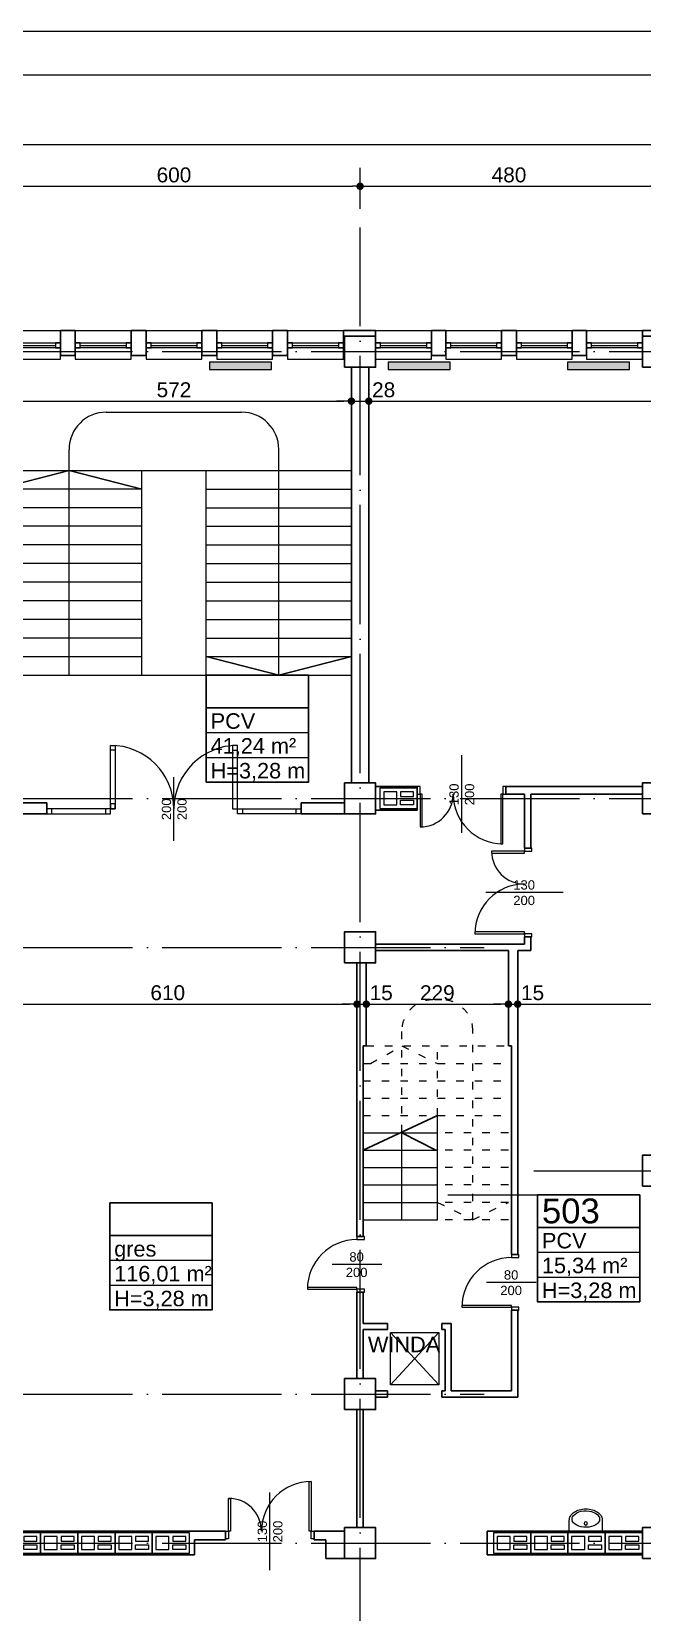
# Model space of a CAD drawing. Header units: millimetres. Extents: x 54 to 8480, y -22812 to 17434.
# Drawn here: x 4103 to 5088, y 10327 to 12874 of the extents above; entities that cross this region are included whole.
import ezdxf

# ---------------------------------------------------------------- set-up
doc = ezdxf.new("R2010")
doc.units = ezdxf.units.MM
doc.linetypes.add('ACAD_ISO03W100', pattern=[30, 12, -18])
doc.linetypes.add('ACAD_ISO04W100', pattern=[30, 24, -3, 0, -3])
for name, color, linetype, lineweight in [('000_armatura', 7, 'Continuous', 0), ('osie', 132, 'ACAD_ISO04W100', 0), ('PLATFORMA', 7, 'Continuous', 0), ('STOLARKA', 97, 'Continuous', 0), ('tabelki', 151, 'Continuous', 0), ('wymiary', 150, 'Continuous', 0)]:
    doc.layers.add(name, color=color, linetype=linetype, lineweight=lineweight)
doc.layers.add('grzejniki', color=104, linetype='Continuous')
doc.layers.add('TABELKI PO UWAGACH', color=5, linetype='Continuous')
doc.styles.get("Standard").update_dxf_attribs({"font": 'arial.ttf'})
doc.dimstyles.new('ISO-25', dxfattribs={"dimtxt": 24, "dimasz": 12, "dimexe": 30, "dimexo": 30, "dimgap": 6, "dimtad": 1, "dimdec": 0, "dimtxsty": 'Standard', "dimblk": 'DOT', "dimcen": 2.5, "dimadec": 0, "dimazin": 0, "dimtfac": 1, "dimtdec": 0, "dimtmove": 0, "dimatfit": 3, "dimldrblk": 'DOT', "dimfxl": 1, "dimarcsym": 0})

# ---------------------------------------------------------------- blocks, each defined once
blk = doc.blocks.new('A$C13771EA7')
at = {"color": 132, "linetype": 'ACAD_ISO04W100', "lineweight": 0, "ltscale": 8}
for p, q in [((3031, -2874), (3031, 166)), ((-169, -34), (4311, -34)), ((-169, -754), (4311, -754)), ((-169, -994), (3231, -994)), ((3311, -1354), (4311, -1354)), ((-169, -1714), (3231, -1714)), ((-169, -1954), (4311, -1954))]:
    blk.add_line(p, q, dxfattribs=at)
blk = doc.blocks.new('A$C7B3675B4')
at = {"lineweight": 30}
for p, q in [((-589, 0), (-589, 670)), ((-561, 0), (-561, 670)), ((11, 670), (11, 0)), ((39, 670), (39, 0)), ((-444, 503.5), (-561, 473.5)), ((-444, 503.5), (-327, 473.5)), ((-106, 173.5), (-223, 203.5)), ((-106, 173.5), (11, 203.5)), ((-480, -32), (-550, -32)), ((-550, -50), (-480, -50)), ((-480, -50), (-480, -32)), ((-70, -50), (-70, -32)), ((-70, -32), (0, -32)), ((0, -50), (-70, -50))]:
    blk.add_line(p, q, dxfattribs=at)
at = {"lineweight": 0}
for p, q in [((-384, 597.5), (-166, 597.5)), ((-444, 173.5), (-444, 537.5)), ((-106, 173.5), (-106, 537.5)), ((-561, 503.5), (11, 503.5)), ((-327, 173.5), (-327, 502.9)), ((-223, 173.5), (-223, 502.9)), ((-327, 473.5), (-561, 473.5)), ((-223, 473.5), (11, 473.5)), ((-327, 443.5), (-561, 443.5)), ((-223, 443.5), (11, 443.5)), ((-327, 413.5), (-561, 413.5)), ((-223, 413.5), (11, 413.5)), ((-327, 383.5), (-561, 383.5)), ((-223, 383.5), (11, 383.5)), ((-327, 353.5), (-561, 353.5)), ((-223, 353.5), (11, 353.5)), ((-327, 323.5), (-561, 323.5)), ((-223, 323.5), (11, 323.5)), ((-327, 293.5), (-561, 293.5)), ((-223, 293.5), (11, 293.5)), ((-327, 263.5), (-561, 263.5)), ((-223, 263.5), (11, 263.5)), ((-327, 233.5), (-561, 233.5)), ((-223, 233.5), (11, 233.5)), ((-561, 203.5), (-327, 203.5)), ((-223, 203.5), (11, 203.5)), ((-561, 173.5), (11, 173.5))]:
    blk.add_line(p, q, dxfattribs=at)
for centre, start, end in [((-384, 537.5), 90, 180), ((-166, 537.5), 0, 90)]:
    blk.add_arc(centre, 60, start, end, dxfattribs=at)
blk = doc.blocks.new('A$C4DC22848')
at = {"layer": 'STOLARKA', "lineweight": 0}
for p, q in [((0, 0), (90, 0)), ((8, -24), (82, -24)), ((0, -40), (0, -46)), ((0, -46), (90, -46)), ((90, -46), (90, -40))]:
    blk.add_line(p, q, dxfattribs=at)
for points in [[(0, -20), (90, -20), (90, -28), (0, -28)], [(0, -28), (8, -28), (8, -20), (0, -20)], [(82, -28), (90, -28), (90, -20), (82, -20)]]:
    blk.add_lwpolyline(points, close=True, dxfattribs=at)
blk = doc.blocks.new('A$C540E3C36')
at = {"layer": 'STOLARKA', "lineweight": 0}
blk.add_line((275, -93.2), (275, 9.2), dxfattribs=at)
for points in [[(172.5, -42), (172.5, 60.5), (180.5, 60.5), (180.5, -42)], [(377.5, -42), (377.5, 60.5), (369.5, 60.5), (369.5, -42)], [(70, -50), (172.5, -50), (172.5, -42), (70, -42)], [(164.5, -50), (172.5, -50), (172.5, -42), (164.5, -42)], [(172.5, -42), (180.5, -42), (180.5, -34), (172.5, -34)], [(480, -50), (377.5, -50), (377.5, -42), (480, -42)], [(385.5, -50), (377.5, -50), (377.5, -42), (385.5, -42)]]:
    blk.add_lwpolyline(points, close=True, dxfattribs=at)
at = {"layer": 'STOLARKA', "color": 7, "lineweight": 0}
for points in [[(172.5, 60.5), (180.5, 60.5), (180.5, 52.5), (172.5, 52.5)], [(377.5, 60.5), (369.5, 60.5), (369.5, 52.5), (377.5, 52.5)], [(70, -50), (78, -50), (78, -42), (70, -42)], [(480, -50), (472, -50), (472, -42), (480, -42)]]:
    blk.add_lwpolyline(points, close=True, dxfattribs=at)
at = {"layer": 'STOLARKA', "lineweight": 0}
for centre, start, end in [((172.5, -42), 0, 90), ((377.5, -42), 90, 180)]:
    blk.add_arc(centre, 102.5, start, end, dxfattribs=at)
at = {"layer": 'STOLARKA', "lineweight": 0, "insert": (255.4, -79.7), "char_height": 15, "width": 74.399, "attachment_point": 1, "rotation": 90}
blk.add_mtext('\\pxqc;200\\P200', dxfattribs=at)
blk = doc.blocks.new('A$C1D836454')
at = {"color": 82, "lineweight": 0}
for points in [[(0, -16.5), (60, -16.5), (60, 16.5), (0, 16.5)], [(6, -10.5), (27, -10.5), (27, 10.5), (6, 10.5)], [(33, 3), (54, 3), (54, 10.5), (33, 10.5)], [(33, -3), (54, -3), (54, -10.5), (33, -10.5)]]:
    blk.add_lwpolyline(points, close=True, dxfattribs=at)
blk = doc.blocks.new('_Dot')
at = {"color": 0, "linetype": 'ByBlock', "lineweight": -2}
blk.add_line((-0.5, 0), (-1, 0), dxfattribs=at)
at = {"color": 0, "linetype": 'ByBlock', "lineweight": 0, "const_width": 0.5}
blk.add_lwpolyline([(-0.25, 0, 1), (0.25, 0, 1)], format="xyb", close=True, dxfattribs=at)
blk = doc.blocks.new('*D66')
at = {"layer": 'Defpoints', "color": 0, "linetype": 'Continuous', "lineweight": 0}
for p in [(4632.6, 12625.2), (4032.6, 12558.7), (4632.6, 12558.7)]:
    blk.add_point(p, dxfattribs=at)
at = {"layer": 'wymiary', "color": 0, "linetype": 'Continuous', "lineweight": -2}
for p, q in [((4032.6, 12588.7), (4032.6, 12655.2)), ((4632.6, 12588.7), (4632.6, 12655.2)), ((4044.6, 12625.2), (4620.6, 12625.2))]:
    blk.add_line(p, q, dxfattribs=at)
at = {"layer": 'wymiary', "color": 0, "linetype": 'Continuous', "lineweight": -2, "xscale": 12, "yscale": 12, "zscale": 12, "rotation": 180}
blk.add_blockref('_Dot', (4032.6, 12625.2), dxfattribs=at)
at = {"layer": 'wymiary', "color": 0, "linetype": 'Continuous', "lineweight": -2, "xscale": 12, "yscale": 12, "zscale": 12}
blk.add_blockref('_Dot', (4632.6, 12625.2), dxfattribs=at)
at = {"layer": 'wymiary', "color": 0, "linetype": 'Continuous', "lineweight": 0, "insert": (4332.6, 12643.4), "char_height": 24, "attachment_point": 5}
blk.add_mtext('600', dxfattribs=at)
blk = doc.blocks.new('*D67')
at = {"layer": 'Defpoints', "color": 0, "linetype": 'Continuous', "lineweight": 0}
for p in [(5112.6, 12625.2), (4632.6, 12558.7), (5112.6, 12558.7)]:
    blk.add_point(p, dxfattribs=at)
at = {"layer": 'wymiary', "color": 0, "linetype": 'Continuous', "lineweight": -2}
for p, q in [((4632.6, 12588.7), (4632.6, 12655.2)), ((5112.6, 12588.7), (5112.6, 12655.2)), ((4644.6, 12625.2), (5100.6, 12625.2))]:
    blk.add_line(p, q, dxfattribs=at)
at = {"layer": 'wymiary', "color": 0, "linetype": 'Continuous', "lineweight": -2, "xscale": 12, "yscale": 12, "zscale": 12, "rotation": 180}
blk.add_blockref('_Dot', (4632.6, 12625.2), dxfattribs=at)
at = {"layer": 'wymiary', "color": 0, "linetype": 'Continuous', "lineweight": -2, "xscale": 12, "yscale": 12, "zscale": 12}
blk.add_blockref('_Dot', (5112.6, 12625.2), dxfattribs=at)
at = {"layer": 'wymiary', "color": 0, "linetype": 'Continuous', "lineweight": 0, "insert": (4872.6, 12643.4), "char_height": 24, "attachment_point": 5}
blk.add_mtext('480', dxfattribs=at)
blk = doc.blocks.new('*D60')
at = {"layer": 'Defpoints', "color": 0, "linetype": 'Continuous', "lineweight": 0}
for p in [(5743.6, 12692.8), (1601.6, 12392.7), (5743.6, 12392.7)]:
    blk.add_point(p, dxfattribs=at)
at = {"layer": 'wymiary', "color": 0, "linetype": 'Continuous', "lineweight": -2}
for p, q in [((1601.6, 12422.7), (1601.6, 12722.8)), ((5743.6, 12422.7), (5743.6, 12722.8)), ((1613.6, 12692.8), (5731.6, 12692.8))]:
    blk.add_line(p, q, dxfattribs=at)
at = {"layer": 'wymiary', "color": 0, "linetype": 'Continuous', "lineweight": -2, "xscale": 12, "yscale": 12, "zscale": 12, "rotation": 180}
blk.add_blockref('_Dot', (1601.6, 12692.8), dxfattribs=at)
at = {"layer": 'wymiary', "color": 0, "linetype": 'Continuous', "lineweight": -2, "xscale": 12, "yscale": 12, "zscale": 12}
blk.add_blockref('_Dot', (5743.6, 12692.8), dxfattribs=at)
at = {"layer": 'wymiary', "color": 0, "linetype": 'Continuous', "lineweight": 0, "insert": (3672.6, 12710.9), "char_height": 24, "attachment_point": 5}
blk.add_mtext('4142', dxfattribs=at)
blk = doc.blocks.new('*D409')
at = {"layer": 'Defpoints', "color": 0, "linetype": 'Continuous', "lineweight": 0}
for p in [(4046.6, 12278.9), (4618.6, 12278.9), (4618.6, 12278.9)]:
    blk.add_point(p, dxfattribs=at)
at = {"layer": 'wymiary', "color": 0, "linetype": 'Continuous', "lineweight": -2}
blk.add_line((4058.6, 12278.9), (4606.6, 12278.9), dxfattribs=at)
at = {"layer": 'wymiary', "color": 0, "linetype": 'Continuous', "lineweight": -2, "xscale": 12, "yscale": 12, "zscale": 12, "rotation": 180}
blk.add_blockref('_Dot', (4046.6, 12278.9), dxfattribs=at)
at = {"layer": 'wymiary', "color": 0, "linetype": 'Continuous', "lineweight": -2, "xscale": 12, "yscale": 12, "zscale": 12}
blk.add_blockref('_Dot', (4618.6, 12278.9), dxfattribs=at)
at = {"layer": 'wymiary', "color": 0, "linetype": 'Continuous', "lineweight": 0, "insert": (4332.6, 12297.1), "char_height": 24, "attachment_point": 5}
blk.add_mtext('572', dxfattribs=at)
blk = doc.blocks.new('*D410')
at = {"layer": 'Defpoints', "color": 0, "linetype": 'Continuous', "lineweight": 0}
for p in [(4618.6, 12278.9), (4646.6, 12278.9), (4646.6, 12278.9)]:
    blk.add_point(p, dxfattribs=at)
at = {"layer": 'wymiary', "color": 0, "linetype": 'Continuous', "lineweight": -2}
for p, q in [((4606.6, 12278.9), (4594.6, 12278.9)), ((4618.6, 12278.9), (4646.6, 12278.9)), ((4658.6, 12278.9), (4670.6, 12278.9))]:
    blk.add_line(p, q, dxfattribs=at)
at = {"layer": 'wymiary', "color": 0, "linetype": 'Continuous', "lineweight": -2, "xscale": 12, "yscale": 12, "zscale": 12}
blk.add_blockref('_Dot', (4618.6, 12278.9), dxfattribs=at)
at = {"layer": 'wymiary', "color": 0, "linetype": 'Continuous', "lineweight": -2, "xscale": 12, "yscale": 12, "zscale": 12, "rotation": 180}
blk.add_blockref('_Dot', (4646.6, 12278.9), dxfattribs=at)
at = {"layer": 'wymiary', "color": 0, "linetype": 'Continuous', "lineweight": 0, "insert": (4670.6, 12297.1), "char_height": 24, "attachment_point": 5}
blk.add_mtext('28', dxfattribs=at)
blk = doc.blocks.new('*D411')
at = {"layer": 'Defpoints', "color": 0, "linetype": 'Continuous', "lineweight": 0}
for p in [(4646.6, 12278.9), (5703.6, 12278.9), (5703.6, 12278.9)]:
    blk.add_point(p, dxfattribs=at)
at = {"layer": 'wymiary', "color": 0, "linetype": 'Continuous', "lineweight": -2}
blk.add_line((4658.6, 12278.9), (5691.6, 12278.9), dxfattribs=at)
at = {"layer": 'wymiary', "color": 0, "linetype": 'Continuous', "lineweight": -2, "xscale": 12, "yscale": 12, "zscale": 12, "rotation": 180}
blk.add_blockref('_Dot', (4646.6, 12278.9), dxfattribs=at)
at = {"layer": 'wymiary', "color": 0, "linetype": 'Continuous', "lineweight": -2, "xscale": 12, "yscale": 12, "zscale": 12}
blk.add_blockref('_Dot', (5703.6, 12278.9), dxfattribs=at)
at = {"layer": 'wymiary', "color": 0, "linetype": 'Continuous', "lineweight": 0, "insert": (5175.1, 12297.1), "char_height": 24, "attachment_point": 5}
blk.add_mtext('1057', dxfattribs=at)
blk = doc.blocks.new('*D561')
at = {"layer": 'Defpoints', "color": 0, "linetype": 'Continuous', "lineweight": 0}
for p in [(4017.6, 11307.1), (4627.6, 11307.1), (4627.6, 11307.1)]:
    blk.add_point(p, dxfattribs=at)
at = {"layer": 'wymiary', "color": 0, "linetype": 'Continuous', "lineweight": -2}
blk.add_line((4029.6, 11307.1), (4615.6, 11307.1), dxfattribs=at)
at = {"layer": 'wymiary', "color": 0, "linetype": 'Continuous', "lineweight": -2, "xscale": 12, "yscale": 12, "zscale": 12, "rotation": 180}
blk.add_blockref('_Dot', (4017.6, 11307.1), dxfattribs=at)
at = {"layer": 'wymiary', "color": 0, "linetype": 'Continuous', "lineweight": -2, "xscale": 12, "yscale": 12, "zscale": 12}
blk.add_blockref('_Dot', (4627.6, 11307.1), dxfattribs=at)
at = {"layer": 'wymiary', "color": 0, "linetype": 'Continuous', "lineweight": 0, "insert": (4322.6, 11325.4), "char_height": 24, "attachment_point": 5}
blk.add_mtext('610', dxfattribs=at)
blk = doc.blocks.new('*D562')
at = {"layer": 'Defpoints', "color": 0, "linetype": 'Continuous', "lineweight": 0}
for p in [(4627.6, 11307.1), (4642.6, 11307.1), (4642.6, 11307.1)]:
    blk.add_point(p, dxfattribs=at)
at = {"layer": 'wymiary', "color": 0, "linetype": 'Continuous', "lineweight": -2}
for p, q in [((4615.6, 11307.1), (4603.6, 11307.1)), ((4627.6, 11307.1), (4642.6, 11307.1)), ((4654.6, 11307.1), (4666.6, 11307.1))]:
    blk.add_line(p, q, dxfattribs=at)
at = {"layer": 'wymiary', "color": 0, "linetype": 'Continuous', "lineweight": -2, "xscale": 12, "yscale": 12, "zscale": 12}
blk.add_blockref('_Dot', (4627.6, 11307.1), dxfattribs=at)
at = {"layer": 'wymiary', "color": 0, "linetype": 'Continuous', "lineweight": -2, "xscale": 12, "yscale": 12, "zscale": 12, "rotation": 180}
blk.add_blockref('_Dot', (4642.6, 11307.1), dxfattribs=at)
at = {"layer": 'wymiary', "color": 0, "linetype": 'Continuous', "lineweight": 0, "insert": (4666.6, 11325.4), "char_height": 24, "attachment_point": 5}
blk.add_mtext('15', dxfattribs=at)
blk = doc.blocks.new('*D563')
at = {"layer": 'Defpoints', "color": 0, "linetype": 'Continuous', "lineweight": 0}
for p in [(4642.6, 11307.1), (4871.6, 11307.1), (4871.6, 11307.1)]:
    blk.add_point(p, dxfattribs=at)
at = {"layer": 'wymiary', "color": 0, "linetype": 'Continuous', "lineweight": -2}
blk.add_line((4654.6, 11307.1), (4859.6, 11307.1), dxfattribs=at)
at = {"layer": 'wymiary', "color": 0, "linetype": 'Continuous', "lineweight": -2, "xscale": 12, "yscale": 12, "zscale": 12, "rotation": 180}
blk.add_blockref('_Dot', (4642.6, 11307.1), dxfattribs=at)
at = {"layer": 'wymiary', "color": 0, "linetype": 'Continuous', "lineweight": -2, "xscale": 12, "yscale": 12, "zscale": 12}
blk.add_blockref('_Dot', (4871.6, 11307.1), dxfattribs=at)
at = {"layer": 'wymiary', "color": 0, "linetype": 'Continuous', "lineweight": 0, "insert": (4757.1, 11325.4), "char_height": 24, "attachment_point": 5}
blk.add_mtext('229', dxfattribs=at)
blk = doc.blocks.new('*D564')
at = {"layer": 'Defpoints', "color": 0, "linetype": 'Continuous', "lineweight": 0}
for p in [(4871.6, 11307.1), (4886.6, 11307.1), (4886.6, 11307.1)]:
    blk.add_point(p, dxfattribs=at)
at = {"layer": 'wymiary', "color": 0, "linetype": 'Continuous', "lineweight": -2}
for p, q in [((4859.6, 11307.1), (4847.6, 11307.1)), ((4871.6, 11307.1), (4886.6, 11307.1)), ((4898.6, 11307.1), (4910.6, 11307.1))]:
    blk.add_line(p, q, dxfattribs=at)
at = {"layer": 'wymiary', "color": 0, "linetype": 'Continuous', "lineweight": -2, "xscale": 12, "yscale": 12, "zscale": 12}
blk.add_blockref('_Dot', (4871.6, 11307.1), dxfattribs=at)
at = {"layer": 'wymiary', "color": 0, "linetype": 'Continuous', "lineweight": -2, "xscale": 12, "yscale": 12, "zscale": 12, "rotation": 180}
blk.add_blockref('_Dot', (4886.6, 11307.1), dxfattribs=at)
at = {"layer": 'wymiary', "color": 0, "linetype": 'Continuous', "lineweight": 0, "insert": (4910.6, 11325.4), "char_height": 24, "attachment_point": 5}
blk.add_mtext('15', dxfattribs=at)
blk = doc.blocks.new('*D565')
at = {"layer": 'Defpoints', "color": 0, "linetype": 'Continuous', "lineweight": 0}
for p in [(4886.6, 11307.1), (5817.6, 11307.1), (5817.6, 11281.7)]:
    blk.add_point(p, dxfattribs=at)
at = {"layer": 'wymiary', "color": 0, "linetype": 'Continuous', "lineweight": -2}
for p, q in [((5817.6, 11311.7), (5817.6, 11337.1)), ((4898.6, 11307.1), (5805.6, 11307.1))]:
    blk.add_line(p, q, dxfattribs=at)
at = {"layer": 'wymiary', "color": 0, "linetype": 'Continuous', "lineweight": -2, "xscale": 12, "yscale": 12, "zscale": 12, "rotation": 180}
blk.add_blockref('_Dot', (4886.6, 11307.1), dxfattribs=at)
at = {"layer": 'wymiary', "color": 0, "linetype": 'Continuous', "lineweight": -2, "xscale": 12, "yscale": 12, "zscale": 12}
blk.add_blockref('_Dot', (5817.6, 11307.1), dxfattribs=at)
at = {"layer": 'wymiary', "color": 0, "linetype": 'Continuous', "lineweight": 0, "insert": (5352.1, 11325.4), "char_height": 24, "attachment_point": 5}
blk.add_mtext('931', dxfattribs=at)
blk = doc.blocks.new('A$C508466D2')
at = {"layer": 'grzejniki', "linetype": 'Continuous', "lineweight": 0}
blk.add_hatch(color=256, dxfattribs=at).paths.add_polyline_path([(-50, -12), (50, -12), (50, 0), (-50, 0)])
blk.add_lwpolyline([(-50, -12), (50, -12), (50, 0), (-50, 0)], close=True, dxfattribs=at)
blk = doc.blocks.new('A$C4F134952')
for p, q in [((0, 26.6), (-18, 26.6)), ((0, -26.6), (0, 26.6)), ((-18, -26.6), (0, -26.6))]:
    blk.add_line(p, q)
blk.add_lwpolyline([(-18, 26.6, 0.138474), (-24.4, 24.8, 0.107069), (-30.7, 18.8, 0.080452), (-34.5, 10.6, 0.068264), (-35.9, 0, 0.068264), (-34.5, -10.6, 0.080452), (-30.7, -18.8, 0.107069), (-24.4, -24.8, 0.138474), (-18, -26.6, 0.138474)], format="xyb")
at = {"flags": 128}
blk.add_lwpolyline([(-19.5, -22.2), (-17, -21.8), (-14.6, -20.6), (-12.4, -18.6), (-10.4, -16), (-8.8, -12.9), (-7.5, -9.2), (-6.7, -5.2), (-6.3, -1), (-6.4, 3.2), (-7, 7.3), (-8.1, 11.1), (-9.5, 14.5), (-11.4, 17.4), (-13.5, 19.7), (-15.8, 21.3), (-18.3, 22.1), (-20.8, 22.1), (-23.3, 21.3), (-25.6, 19.7), (-27.7, 17.4), (-29.6, 14.5), (-31, 11.1), (-32.1, 7.3), (-32.7, 3.2), (-32.8, -1), (-32.4, -5.2), (-31.6, -9.2), (-30.3, -12.9), (-28.7, -16), (-26.7, -18.6), (-24.5, -20.6), (-22.1, -21.8)], close=True, dxfattribs=at)
blk.add_circle((-12.6, 0), 2.66)

msp = doc.modelspace()

# ---------------------------------------------------------------- linework, layer by layer
at = {"lineweight": 30}
for p, q in [((4149.6, 12352.7), (4149.6, 12392.7)), ((4149.6, 12392.7), (4173.6, 12392.7)), ((4173.6, 12352.7), (4173.6, 12392.7)), ((4263.6, 12392.7), (4287.6, 12392.7)), ((4263.6, 12352.7), (4263.6, 12392.7)), ((4287.6, 12352.7), (4287.6, 12392.7)), ((4377.6, 12392.7), (4401.6, 12392.7)), ((4377.6, 12352.7), (4377.6, 12392.7)), ((4401.6, 12352.7), (4401.6, 12392.7)), ((4491.6, 12392.7), (4515.6, 12392.7)), ((4491.6, 12352.7), (4491.6, 12392.7)), ((4515.6, 12352.7), (4515.6, 12392.7)), ((4605.6, 12352.7), (4605.6, 12392.7)), ((4657.6, 12392.7), (4605.6, 12392.7)), ((4657.6, 12352.7), (4657.6, 12392.7)), ((4747.6, 12352.7), (4747.6, 12392.7)), ((4747.6, 12392.7), (4770.6, 12392.7)), ((4770.6, 12352.7), (4770.6, 12392.7)), ((4860.6, 12392.7), (4884.6, 12392.7)), ((4860.6, 12352.7), (4860.6, 12392.7)), ((4884.6, 12352.7), (4884.6, 12392.7)), ((4974.6, 12392.7), (4997.6, 12392.7)), ((4974.6, 12352.7), (4974.6, 12392.7)), ((4997.6, 12352.7), (4997.6, 12392.7)), ((5087.6, 12352.7), (5087.6, 12392.7)), ((5087.6, 12392.7), (5139.6, 12392.7)), ((4149.6, 12352.7), (4173.6, 12352.7)), ((4263.6, 12352.7), (4287.6, 12352.7)), ((4377.6, 12352.7), (4401.6, 12352.7)), ((4491.6, 12352.7), (4515.6, 12352.7)), ((4605.6, 12352.7), (4607.6, 12352.7)), ((4747.6, 12352.7), (4770.6, 12352.7)), ((4860.6, 12352.7), (4884.6, 12352.7)), ((4974.6, 12352.7), (4997.6, 12352.7)), ((4724.6, 11657.7), (4657.6, 11657.7)), ((4724.6, 11619.7), (4724.6, 11657.7)), ((5087.6, 11657.7), (4867.6, 11657.7)), ((4867.6, 11645.7), (4867.6, 11657.7)), ((4897.6, 11645.7), (4867.6, 11645.7)), ((4897.6, 11558.7), (4897.6, 11645.7)), ((5087.6, 11645.7), (4907.6, 11645.7)), ((4907.6, 11558.7), (4907.6, 11645.7)), ((4724.6, 11619.7), (4657.6, 11619.7)), ((4897.6, 11558.7), (4907.6, 11558.7)), ((4897.6, 11403.7), (4897.6, 11415.7)), ((4897.6, 11415.7), (4907.6, 11415.7)), ((4907.6, 11393.7), (4907.6, 11415.7)), ((4657.6, 11403.7), (4897.6, 11403.7)), ((4657.6, 11393.7), (4871.6, 11393.7)), ((4871.6, 11393.7), (4871.6, 11239.7)), ((4886.6, 11393.7), (4886.6, 10903.7)), ((4886.6, 11393.7), (4907.6, 11393.7)), ((4627.6, 11373.7), (4627.6, 10932.7)), ((4642.6, 11373.7), (4642.6, 11239.7)), ((4637.6, 11239.7), (4637.6, 10932.7)), ((4642.6, 11239.7), (4637.6, 11239.7)), ((4871.6, 11239.7), (4876.6, 11239.7)), ((4876.6, 11239.7), (4876.6, 10903.7)), ((4637.6, 11071.7), (4757.1, 11127.7)), ((4699.8, 11099.7), (4754.6, 11071.7)), ((4627.6, 10932.7), (4637.6, 10932.7)), ((4876.6, 10903.7), (4886.6, 10903.7)), ((4627.6, 10842.7), (4637.6, 10842.7)), ((4627.6, 10842.7), (4627.6, 10703.7)), ((4637.6, 10842.7), (4637.6, 10792.7)), ((4876.6, 10813.7), (4876.6, 10683.7)), ((4876.6, 10813.7), (4886.6, 10813.7)), ((4886.6, 10813.7), (4886.6, 10673.7)), ((4637.6, 10792.7), (4676.6, 10792.7)), ((4637.6, 10782.7), (4676.6, 10782.7)), ((4637.6, 10782.7), (4637.6, 10703.7)), ((4676.6, 10792.7), (4676.6, 10782.7)), ((4764.6, 10792.7), (4764.6, 10782.7)), ((4764.6, 10792.7), (4779.6, 10792.7)), ((4764.6, 10782.7), (4769.6, 10782.7)), ((4769.6, 10782.7), (4769.6, 10683.7)), ((4779.6, 10792.7), (4779.6, 10683.7)), ((4657.6, 10683.7), (4676.6, 10683.7)), ((4676.6, 10683.7), (4676.6, 10673.7)), ((4764.6, 10683.7), (4764.6, 10673.7)), ((4764.6, 10683.7), (4769.6, 10683.7)), ((4779.6, 10683.7), (4876.6, 10683.7)), ((4627.6, 10463.7), (4627.6, 10653.7)), ((4637.6, 10463.7), (4637.6, 10653.7)), ((4657.6, 10673.7), (4676.6, 10673.7)), ((4764.6, 10673.7), (4886.6, 10673.7)), ((4057.6, 10457.7), (4415.6, 10457.7)), ((4415.6, 10443.7), (4415.6, 10457.7)), ((4558.6, 10443.7), (4558.6, 10457.7)), ((4558.6, 10457.7), (4607.6, 10457.7)), ((4837.6, 10457.7), (4837.6, 10419.7)), ((5087.6, 10457.7), (4837.6, 10457.7)), ((4057.6, 10419.7), (4365.6, 10419.7)), ((4365.6, 10419.7), (4365.6, 10443.7)), ((4365.6, 10443.7), (4415.6, 10443.7)), ((4558.6, 10443.7), (4577.6, 10443.7)), ((4577.6, 10413.7), (4577.6, 10443.7)), ((5087.6, 10419.7), (4837.6, 10419.7)), ((4607.6, 10413.7), (4577.6, 10413.7))]:
    msp.add_line(p, q, dxfattribs=at)
at = {"linetype": 'ACAD_ISO03W100', "lineweight": 0}
for p, q in [((4764.3, 11314.2), (4749.8, 11314.2)), ((4699.8, 11100.9), (4699.8, 11264.2)), ((4814.3, 10959.7), (4814.3, 11264.2)), ((4642.6, 11239.7), (4871.6, 11239.7)), ((4649.3, 11211.7), (4699.8, 11239.7)), ((4699.8, 11239.7), (4757.1, 11211.7)), ((4757.1, 11127.7), (4757.1, 11239.7)), ((4637.6, 11211.7), (4871.6, 11211.7)), ((4637.6, 11183.7), (4871.6, 11183.7)), ((4637.6, 11155.7), (4871.6, 11155.7)), ((4637.6, 11127.7), (4871.6, 11127.7)), ((4871.6, 11099.7), (4757.1, 11099.7)), ((4871.6, 11071.7), (4757.1, 11071.7)), ((4871.6, 11043.7), (4757.1, 11043.7)), ((4871.6, 11015.7), (4757.1, 11015.7)), ((4757.1, 10987.7), (4814.3, 10959.7)), ((4871.6, 10987.7), (4757.1, 10987.7)), ((4814.3, 10959.7), (4871.6, 10987.7)), ((4871.6, 10959.7), (4757.1, 10959.7))]:
    msp.add_line(p, q, dxfattribs=at)
at = {"lineweight": 0}
for p, q in [((4757.1, 10959.7), (4757.1, 11127.7)), ((4637.6, 11099.7), (4757.1, 11099.7)), ((4699.8, 10959.7), (4699.8, 11099.7)), ((4637.6, 11071.7), (4757.1, 11071.7)), ((4637.6, 11043.7), (4757.1, 11043.7)), ((4637.6, 11015.7), (4757.1, 11015.7)), ((4637.6, 10987.7), (4757.1, 10987.7)), ((4637.6, 10959.7), (4757.1, 10959.7)), ((4681.6, 10777.7), (4759.6, 10693.7)), ((4681.6, 10693.7), (4759.6, 10777.7))]:
    msp.add_line(p, q, dxfattribs=at)
at = {"lineweight": 30}
for points in [[(4607.6, 12333.7), (4657.6, 12333.7), (4657.6, 12383.7), (4607.6, 12383.7)], [(5087.6, 12333.7), (5137.6, 12333.7), (5137.6, 12383.7), (5087.6, 12383.7)], [(4607.6, 11613.7), (4657.6, 11613.7), (4657.6, 11663.7), (4607.6, 11663.7)], [(5087.6, 11613.7), (5137.6, 11613.7), (5137.6, 11663.7), (5087.6, 11663.7)], [(4607.6, 11373.7), (4657.6, 11373.7), (4657.6, 11423.7), (4607.6, 11423.7)], [(5087.6, 11013.7), (5137.6, 11013.7), (5137.6, 11063.7), (5087.6, 11063.7)], [(4607.6, 10653.7), (4657.6, 10653.7), (4657.6, 10703.7), (4607.6, 10703.7)], [(4607.6, 10413.7), (4657.6, 10413.7), (4657.6, 10463.7), (4607.6, 10463.7)], [(5087.6, 10413.7), (5137.6, 10413.7), (5137.6, 10463.7), (5087.6, 10463.7)]]:
    msp.add_lwpolyline(points, close=True, dxfattribs=at)
at = {"lineweight": 0}
msp.add_lwpolyline([(4681.6, 10777.7), (4759.6, 10777.7), (4759.6, 10693.7), (4681.6, 10693.7)], close=True, dxfattribs=at)
at = {"linetype": 'ACAD_ISO03W100', "lineweight": 0}
for centre, start, end in [((4749.8, 11264.2), 90, 180), ((4764.3, 11264.2), 0, 90)]:
    msp.add_arc(centre, 50, start, end, dxfattribs=at)
at = {"layer": 'PLATFORMA', "color": 7, "lineweight": 0}
for points in [[(917.8, 9139.5), (7011.6, 9139.5), (7011.6, 12874.5), (917.8, 12874.5)], [(1301.6, 9209.5), (6941.6, 9209.5), (6941.6, 12804.5), (1301.6, 12804.5)]]:
    msp.add_lwpolyline(points, close=True, dxfattribs=at)
at = {"layer": 'STOLARKA', "lineweight": 0}
for p, q in [((4796.1, 11708.2), (4796.1, 11583.2)), ((4960.1, 11487.2), (4835.1, 11487.2)), ((4667.6, 10887.7), (4587.6, 10887.7)), ((4916.6, 10858.7), (4836.6, 10858.7)), ((4487.1, 10395.2), (4487.1, 10520.2))]:
    msp.add_line(p, q, dxfattribs=at)
for points in [[(4729.6, 11657.7), (4724.6, 11657.7), (4724.6, 11645.7), (4729.6, 11645.7)], [(4732.6, 11645.7), (4729.6, 11645.7), (4729.6, 11592.7), (4732.6, 11592.7)], [(4862.6, 11645.7), (4859.6, 11645.7), (4859.6, 11565.7), (4862.6, 11565.7)], [(4867.6, 11657.7), (4862.6, 11657.7), (4862.6, 11645.7), (4867.6, 11645.7)], [(4897.6, 11550.7), (4897.6, 11553.7), (4844.6, 11553.7), (4844.6, 11550.7)], [(4909.6, 11553.7), (4909.6, 11558.7), (4897.6, 11558.7), (4897.6, 11553.7)], [(4897.6, 11420.7), (4897.6, 11423.7), (4817.6, 11423.7), (4817.6, 11420.7)], [(4909.6, 11415.7), (4909.6, 11420.7), (4897.6, 11420.7), (4897.6, 11415.7)], [(4639.6, 10927.7), (4639.6, 10932.7), (4627.6, 10932.7), (4627.6, 10927.7)], [(4888.6, 10898.7), (4888.6, 10903.7), (4876.6, 10903.7), (4876.6, 10898.7)], [(4627.6, 10847.7), (4627.6, 10850.7), (4547.6, 10850.7), (4547.6, 10847.7)], [(4639.6, 10842.7), (4639.6, 10847.7), (4627.6, 10847.7), (4627.6, 10842.7)], [(4876.6, 10818.7), (4876.6, 10821.7), (4796.6, 10821.7), (4796.6, 10818.7)], [(4888.6, 10813.7), (4888.6, 10818.7), (4876.6, 10818.7), (4876.6, 10813.7)], [(4553.6, 10457.7), (4550.6, 10457.7), (4550.6, 10537.7), (4553.6, 10537.7)], [(4423.6, 10457.7), (4420.6, 10457.7), (4420.6, 10510.7), (4423.6, 10510.7)], [(4420.6, 10445.7), (4415.6, 10445.7), (4415.6, 10457.7), (4420.6, 10457.7)], [(4558.6, 10445.7), (4553.6, 10445.7), (4553.6, 10457.7), (4558.6, 10457.7)]]:
    msp.add_lwpolyline(points, close=True, dxfattribs=at)
for centre, radius, start, end in [((4729.6, 11645.7), 53, 270, 0), ((4862.6, 11645.7), 80, 180, 270), ((4897.6, 11553.7), 53, 180, 270), ((4897.6, 11420.7), 80, 90, 180), ((4627.6, 10847.7), 80, 90, 180), ((4876.6, 10818.7), 80, 90, 180), ((4553.6, 10457.7), 80, 90, 180), ((4420.6, 10457.7), 53, 0, 90)]:
    msp.add_arc(centre, radius, start, end, dxfattribs=at)
at = {"layer": 'TABELKI PO UWAGACH', "color": 30, "linetype": 'Continuous', "lineweight": 30}
for p, q in [((4384.6, 11784.9), (4549.5, 11784.9)), ((4229.1, 10934.3), (4394, 10934.3)), ((4918.5, 10947.4), (5083.4, 10947.4))]:
    msp.add_line(p, q, dxfattribs=at)
at = {"layer": 'TABELKI PO UWAGACH', "color": 30, "linetype": 'Continuous', "lineweight": 0}
for p, q in [((4384.6, 11744.9), (4549.5, 11744.9)), ((4384.6, 11704.9), (4549.5, 11704.9)), ((4774.2, 10999.8), (4918.5, 10999.8)), ((4918.5, 10907.4), (5083.4, 10907.4)), ((4229.1, 10894.3), (4394, 10894.3)), ((4229.1, 10854.3), (4394, 10854.3)), ((4918.5, 10867.4), (5083.4, 10867.4))]:
    msp.add_line(p, q, dxfattribs=at)
at = {"layer": 'TABELKI PO UWAGACH', "color": 30, "linetype": 'Continuous', "lineweight": 30}
for points in [[(4384.6, 11837.2), (4549.5, 11837.2), (4549.5, 11664.9), (4384.6, 11664.9)], [(4229.1, 10986.7), (4394, 10986.7), (4394, 10814.3), (4229.1, 10814.3)], [(4918.5, 10999.8), (5083.4, 10999.8), (5083.4, 10827.4), (4918.5, 10827.4)]]:
    msp.add_lwpolyline(points, close=True, dxfattribs=at)

# ---------------------------------------------------------------- block references
at = {"lineweight": 30}
msp.add_blockref('A$C7B3675B4', (4607.6, 11663.7), dxfattribs=at)
at = {"color": 7, "lineweight": 30}
for name, p in [('A$C540E3C36', (4057.6, 11663.7)), ('A$C1D836454', (4664.6, 11638.7)), ('A$C1D836454', (4057.6, 10438.7)), ('A$C1D836454', (4117.6, 10438.7)), ('A$C1D836454', (4177.6, 10438.7)), ('A$C1D836454', (4237.6, 10438.7)), ('A$C1D836454', (4297.6, 10438.7)), ('A$C1D836454', (4847.6, 10438.7)), ('A$C1D836454', (4907.6, 10438.7)), ('A$C1D836454', (4967.6, 10438.7)), ('A$C1D836454', (5027.6, 10438.7))]:
    msp.add_blockref(name, p, dxfattribs=at)
at = {"layer": '000_armatura', "xscale": -1, "rotation": 90}
msp.add_blockref('A$C4F134952', (4996.4, 10457.7), dxfattribs=at)
at = {"layer": 'grzejniki', "linetype": 'Continuous', "lineweight": 0}
for p in [(4440, 12341.7), (4727.6, 12341.7), (5016.7, 12341.7)]:
    msp.add_blockref('A$C508466D2', p, dxfattribs=at)
at = {"layer": 'osie', "lineweight": 30}
msp.add_blockref('A$C13771EA7', (1601.6, 12392.7), dxfattribs=at)
at = {"layer": 'STOLARKA', "lineweight": 30}
for p in [(4059.6, 12392.7), (4173.6, 12392.7), (4287.6, 12392.7), (4401.6, 12392.7), (4515.6, 12392.7), (4657.6, 12392.7), (4770.6, 12392.7), (4884.6, 12392.7), (4997.6, 12392.7)]:
    msp.add_blockref('A$C4DC22848', p, dxfattribs=at)

# ---------------------------------------------------------------- texts
at = {"layer": 'STOLARKA', "lineweight": 0, "char_height": 15, "width": 74.399, "attachment_point": 1, "rotation": 90}
for insert in [(4776.5, 11608), (4467.5, 10420)]:
    msp.add_mtext('\\pxqc;130\\P200', dxfattribs=dict(at, insert=insert))
at = {"layer": 'STOLARKA', "lineweight": 0, "char_height": 15, "width": 74.399, "attachment_point": 1}
for s, insert in [('\\pxqc;130\\P200', (4859.8, 11506.8)), ('\\pxqc;80\\P200', (4589.8, 10907.3)), ('\\pxqc;80\\P200', (4838.8, 10878.3))]:
    msp.add_mtext(s, dxfattribs=dict(at, insert=insert))
at = {"layer": 'tabelki', "color": 5, "linetype": 'Continuous', "lineweight": 0, "attachment_point": 1}
for s, insert, char_height, width in [('\\pxql;PCV', (4391.8, 11775.9), 25, 47.056), ('\\pxql;41,24 m²', (4391.8, 11735.9), 25, 160.906), ('\\pxql;H=3,28 m', (4391.8, 11695.9), 25, 182.523), ('\\pxql;503', (4925.7, 10993.9), 40, 47.056), ('\\pxql;PCV', (4925.7, 10938.5), 25, 47.056), ('\\pxql;gres', (4236.3, 10925.3), 25, 47.056), ('\\pxql;116,01 m²', (4236.3, 10885.3), 25, 160.906), ('\\pxql;15,34 m²', (4925.7, 10898.5), 25, 160.906), ('\\pxql;H=3,28 m', (4925.7, 10858.5), 25, 182.523), ('\\pxql;H=3,28 m', (4236.3, 10845.3), 25, 182.523), ('\\pxqc;WINDA', (4679.9, 10771.2), 25, 47.056)]:
    msp.add_mtext(s, dxfattribs=dict(at, insert=insert, char_height=char_height, width=width))

# ---------------------------------------------------------------- dimensions: what is measured, and where the dimension line sits
at = {"layer": 'wymiary', "linetype": 'Continuous', "lineweight": 0}
dim = msp.add_linear_dim(base=(5743.6, 12692.8), p1=(1601.6, 12392.7), p2=(5743.6, 12392.7), dimstyle='ISO-25', dxfattribs=at)
dim.commit()
dim.dimension.update_dxf_attribs({"geometry": '*D60', "text_midpoint": (3672.6, 12710.9)})
for base, p1, p2, picture, middle in [((4632.6, 12625.2), (4032.6, 12558.7), (4632.6, 12558.7), '*D66', (4332.6, 12643.4)), ((5112.6, 12625.2), (4632.6, 12558.7), (5112.6, 12558.7), '*D67', (4872.6, 12643.4)), ((4618.6, 12278.9), (4046.6, 12278.9), (4618.6, 12278.9), '*D409', (4332.6, 12297.1)), ((5703.6, 12278.9), (4646.6, 12278.9), (5703.6, 12278.9), '*D411', (5175.1, 12297.1)), ((4627.6, 11307.1), (4017.6, 11307.1), (4627.6, 11307.1), '*D561', (4322.6, 11325.4)), ((4871.6, 11307.1), (4642.6, 11307.1), (4871.6, 11307.1), '*D563', (4757.1, 11325.4)), ((5817.6, 11307.1), (4886.6, 11307.1), (5817.6, 11281.7), '*D565', (5352.1, 11325.4))]:
    dim = msp.add_linear_dim(base=base, p1=p1, p2=p2, dimstyle='ISO-25', override={"dimtmove": 1}, dxfattribs=at)
    dim.commit()
    dim.dimension.update_dxf_attribs({"geometry": picture, "text_midpoint": middle})
for base, p1, p2, picture, middle in [((4646.6, 12278.9), (4618.6, 12278.9), (4646.6, 12278.9), '*D410', (4670.6, 12278.9)), ((4642.6, 11307.1), (4627.6, 11307.1), (4642.6, 11307.1), '*D562', (4666.6, 11307.1)), ((4886.6, 11307.1), (4871.6, 11307.1), (4886.6, 11307.1), '*D564', (4910.6, 11307.1))]:
    dim = msp.add_linear_dim(base=base, p1=p1, p2=p2, dimstyle='ISO-25', override={"dimtmove": 1}, dxfattribs=at)
    dim.commit()
    dim.dimension.update_dxf_attribs({"geometry": picture, "text_midpoint": middle, "dimtype": 160})

doc.saveas('drawing.dxf')
